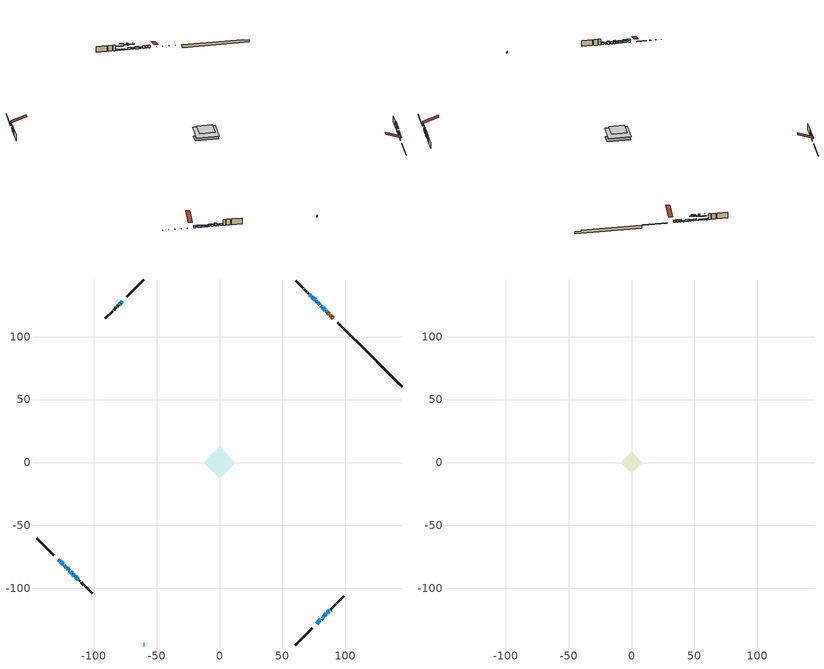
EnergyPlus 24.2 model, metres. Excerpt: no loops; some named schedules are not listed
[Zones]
conditioned space
 floor outside (Floor1 construction): -4.72,0 0,4.72 4.72,0 0,-4.72 z1.22
 floor adiabatic (AdiabaticFloorConstruction): -12.51,0 0,12.51 12.51,0 0,-12.51 z3.66
 floor foundation (Slab1 construction): -9.23,3.58 -3.58,9.23 9.23,-3.58 3.58,-9.23 z-1.22
 wall outside (RimJoist1 construction): 60.06,-144.99 73.55,-131.49 / -144.99,-60.06 -131.49,-73.55 / -60.06,144.99 -73.55,131.49 / 107.4,97.64 93.9,111.14 z1.22:1.52
 wall outside (AdiabaticWallConstruction 1): 90.36,114.69 89.32,115.73 / 88.66,116.38 88.05,117 / 87.39,117.65 86.16,118.88 z1.22:3.25
 wall outside (AdiabaticWallConstruction): -60.06,-144.99 -59.64,-144.99 z1.22:2.44; -77.1,127.94 -78.36,126.68 / 77.1,-127.94 79.62,-125.42 / -127.94,-77.1 -126.68,-78.36 / -126.03,-79.02 -124.14,-80.9 / 83.99,121.06 82.1,122.95 / 79.76,125.28 77.87,127.17 / -79.02,126.03 -79.65,125.39 / -119.62,-85.43 -118.99,-86.06 / -118.33,-86.71 -117.07,-87.97 z1.22:2.72; 80.28,-124.77 80.83,-124.21 z1.22:3.07; -123.48,-81.56 -121.59,-83.45 z1.22:2.46; -120.94,-84.1 -120.27,-84.77 / 81.44,123.6 80.42,124.63 / 76.32,128.72 74.28,130.77 / 72.53,132.51 71.69,133.36 z1.22:2.16; 85.51,119.54 84.64,120.4 / 73.62,131.42 73.19,131.86 z1.22:1.91; 81.49,-123.55 83.16,-121.89 / 85.62,-119.42 86.77,-118.27 z1.22:1.81; 83.81,-121.23 84.96,-120.08 / -116.42,-88.63 -115.27,-89.78 z1.22:3.23; -114.61,-90.43 -113.98,-91.06 z1.22:2.42; -113.32,-91.72 -112.17,-92.87 z1.22:2.74; 77.22,127.83 76.98,128.07 z1.22:1.53; 87.42,-117.62 87.9,-117.15 z1.22:1.52
 wall outside (Wall1 construction): 88.55,-116.49 89.46,-115.59 / -111.52,-93.53 -110.61,-94.43 / -80.3,124.74 -81.21,123.83 / 71.03,134.01 70.12,134.92 z1.22:6.1
 wall outside (Wall2 construction): 90.12,-114.93 92.37,-112.67 / -109.95,-95.09 -107.7,-97.34 / -81.87,123.18 -84.12,120.92 / 69.47,135.58 67.21,137.83 z1.22:6.1
 wall outside (Wall3 construction): 93.03,-112.02 98.87,-106.17 / -107.04,-98 -101.2,-103.84 / -84.78,120.26 -90.62,114.42 / 66.55,138.49 60.71,144.33 z1.22:6.1
 wall foundation (FoundationWall1 construction): 108.06,96.98,-1.22 108.06,96.98,1.22 141.29,63.75,1.22 141.29,63.75,0.49 144.99,60.06,0.49 144.99,60.06,-1.22
 window (WindowConstruction 23): -60.06,-144.99 -59.65,-144.99 z1.22:2.44
 window (WindowConstruction 4): -77.1,127.94 -78.36,126.68 z1.22:2.72
 window (WindowConstruction 5): 77.1,-127.94 79.62,-125.42 z1.22:2.72
 window (WindowConstruction 6): 80.28,-124.77 80.83,-124.21 z1.22:3.07
 window (WindowConstruction 7): -127.94,-77.1 -126.68,-78.36 z1.22:2.72
 window (WindowConstruction 8): -126.03,-79.02 -124.14,-80.9 z1.22:2.72
 window (WindowConstruction 9): -123.48,-81.56 -121.59,-83.45 z1.22:2.46
 window (WindowConstruction 10): -120.94,-84.11 -120.27,-84.77 z1.22:2.16
 window (WindowConstruction 11): 85.51,119.54 84.64,120.4 z1.22:1.91
 window (WindowConstruction 12): 83.99,121.06 82.1,122.95 z1.22:2.72
 window (WindowConstruction 13): 81.44,123.6 80.42,124.63 z1.22:2.16
 window (WindowConstruction): 79.76,125.28 77.87,127.17 z1.22:2.72
 window (WindowConstruction 14): -79.02,126.03 -79.65,125.4 z1.22:2.72
 window (WindowConstruction 15): 81.49,-123.55 83.16,-121.89 z1.22:1.81
 window (WindowConstruction 16): 83.81,-121.23 84.96,-120.08 z1.22:3.23
 window (WindowConstruction 17): 85.62,-119.42 86.77,-118.28 z1.22:1.81
 window (WindowConstruction 18): -119.62,-85.43 -118.99,-86.06 z1.22:2.72
 window (WindowConstruction 19): -118.33,-86.71 -117.07,-87.97 z1.22:2.72
 window (WindowConstruction 20): -116.41,-88.63 -115.27,-89.78 z1.22:3.23
 window (WindowConstruction 21): -114.61,-90.43 -113.98,-91.06 z1.22:2.41
 window (WindowConstruction 22): -113.32,-91.72 -112.17,-92.87 z1.22:2.74
 window (WindowConstruction 24): 77.22,127.83 76.98,128.06 z1.22:1.52
 window (WindowConstruction 25): 87.43,-117.62 87.9,-117.15 z1.22:1.52
 window (WindowConstruction 1): 76.32,128.72 74.28,130.77 z1.22:2.16
 window (WindowConstruction 2): 73.62,131.42 73.19,131.86 z1.22:1.91
 window (WindowConstruction 3): 72.53,132.51 71.69,133.36 z1.22:2.16
 door (Door): 90.36,114.69 89.32,115.73 z1.22:3.25
 door (Door 1): 88.66,116.38 88.05,117 z1.22:3.25
 door (Door 2): 87.39,117.65 86.16,118.88 z1.22:3.25
 ceiling adiabatic (AdiabaticFloorConstruction): 0,-12.51 12.51,0 0,12.51 -12.51,0 z3.66
attic - vented
 floor to conditioned space (Floor2 construction Reversed): -8.7,0 0,8.7 8.7,0 0,-8.7 z6.1
 roof outside (Roof1 construction): 76.45,-128.6,6.1 67.97,-120.12,10.09 65.73,-122.35,10.09 74.21,-130.83,6.1; -128.6,-76.45,6.1 -120.12,-67.97,10.09 -122.35,-65.73,10.09 -130.83,-74.21,6.1; -76.45,128.6,6.1 -67.97,120.12,10.09 -65.73,122.35,10.09 -74.21,130.83,6.1; 91.01,114.03,6.1 82.53,105.55,10.09 84.77,103.32,10.09 93.25,111.8,6.1
shading: -80.23,124.82 -75.24,129.81 -75.53,130.1 -80.52,125.11 z5.36; 81.49,-123.56 75.24,-129.81 75.53,-130.1 81.78,-123.85 z5.36; 82.7,-122.34 78.41,-126.63 78.7,-126.92 82.99,-122.63 z5.71; -126.47,-78.57 -128.15,-76.89 -129.23,-77.97 -127.55,-79.65 z3.02; -123.93,-81.12 -126.24,-78.81 -127.31,-79.88 -125,-82.19 z3.02; -121.38,-83.66 -123.69,-81.35 -124.77,-82.43 -122.46,-84.74 z2.76; -120.06,-84.98 -121.15,-83.89 -122.22,-84.97 -121.14,-86.06 z2.46; 84.5,120.54 85.65,119.4 85.94,119.69 84.79,120.83 z2.11; 81.96,123.09 84.13,120.91 84.42,121.21 82.25,123.38 z2.92; 80.28,124.77 81.58,123.46 81.87,123.75 80.57,125.06 z2.36; 76.01,129.04 81.63,123.42 81.92,123.71 76.3,129.33 z5.36; -79.79,125.25 -78.88,126.17 -79.17,126.46 -80.08,125.54 z2.92; 83.3,-121.74 81.35,-123.7 81.64,-123.99 83.59,-122.03 z2.01; 85.11,-119.94 83.67,-121.37 83.96,-121.66 85.4,-120.23 z3.43; 86.91,-118.13 85.48,-119.57 85.77,-119.86 87.2,-118.42 z2.01; -118.78,-86.27 -119.83,-85.22 -120.9,-86.29 -119.85,-87.34 z3.02; -116.93,-88.11 -118.47,-86.57 -118.76,-86.86 -117.22,-88.4 z2.92; -115.12,-89.92 -116.56,-88.49 -116.85,-88.78 -115.41,-90.21 z3.43; -113.84,-91.21 -114.75,-90.29 -115.04,-90.58 -114.13,-91.5 z2.62; -112.03,-93.01 -113.46,-91.58 -113.76,-91.87 -112.32,-93.3 z2.95; 73.39,131.66 80.81,124.24 81.1,124.53 73.68,131.95 z6.6; 91.49,-113.56 83.83,-121.21 84.12,-121.5 91.78,-113.85 z6.6; 72.41,132.63 78.19,126.85 78.48,127.14 72.7,132.93 z4.8; 71.32,133.72 75.49,129.56 75.78,129.85 71.61,134.01 z4.55; 69.82,135.22 74.4,130.65 74.69,130.94 70.11,135.51 z4.8
[Building]
Building 1: Terrain=Suburbs
[Site:Location]
Toronto City Centre_ON: Latitude {deg}=43.63; Longitude {deg}=-79.39; Time Zone {hr}=-5; Elevation {m}=77; Keep Site Location Information=Yes
[Site:GroundTemperature:Shallow]
5.01852, 3.26908, 3.12898, 3.95918, 7.29196, 10.6092, 13.4851, 15.3069, 15.4617, 13.9799, 11.1774, 7.9619
[Site:WaterMainsTemperature]
Calculation Method=Schedule; Temperature Schedule=mains temperature schedule
[Material] Roughness=Rough; Thermal Absorptance=0.9
Name | Thickness {m} | Conductivity {W/m-K} | Density {kg/m3} | Specific Heat {J/kg-K} | Solar Absorptance | Visible Absorptance
asphalt or fiberglass shingles | 0.00635 | 0.162714 | 1121.4 | 1465.45 | 0.95 | 0.95
ceiling loosefill ins | 0.254 | 0.0480833 | 16.02 | 1046.75 | 0.7 | 0.7
ceiling stud and cavity | 0.1397 | 0.0857699 | 65.682 | 1177.47 | 0.7 | 0.7
concrete 4.0 in. | 0.1016 | 1.803125 | 2242.8 | 837.4 | 0.7 | 0.7
concrete 8.0 in. | 0.2032 | 1.803125 | 2242.8 | 837.4 | 0.7 | 0.7
door material | 0.04445 | 0.053851 | 512.64 | 1214.23 | 0.7 | 0.7
exterior vertical ins | 0.0355244 | 0.029427 | 32.04 | 1214.23 | 0.7 | 0.7
floor covering | 0.0127 | 0.0433444 | 54.468 | 1339.84 | 0.6 | 0.6
floor rigid ins; wall rigid ins | 0.512978 | 0.029427 | 32.04 | 1214.23 | 0.7 | 0.7
floor stud and cavity | 0.1397 | 0.0790059 | 92.3553 | 1139.71 | 0.7 | 0.7
floor stud and cavity 1 | 0.1397 | 1.75129 | 37.0049 | 1207.88 | 0.7 | 0.7
furniture material conditioned space 1 | 0.1524 | 0.115458 | 640.8 | 1214.23 | 0.6 | 0.6
gypsum board | 0.0127 | 0.160291 | 801 | 837.4 | 0.6 | 0.6
gypsum board 1 | 0.0127 | 0.160291 | 801 | 837.4 | 0.7 | 0.7
osb sheathing 0.5 in. | 0.0127 | 0.115458 | 512.64 | 1214.23 | 0.7 | 0.7
osb sheathing 0.75 in. | 0.01905 | 0.115458 | 512.64 | 1214.23 | 0.7 | 0.7
osb sheathing 2.0 in. | 0.0508 | 0.115458 | 512.64 | 1214.23 | 0.7 | 0.7
rim joist rigid ins | 0.051816 | 0.029427 | 32.04 | 1214.23 | 0.7 | 0.7
rim joist stud and cavity | 0.0508 | 0.0486034 | 125.044 | 1163.47 | 0.6 | 0.6
slab rigid ins | 0.00808226 | 0.029427 | 32.04 | 1214.23 | 0.7 | 0.7
wall stud and cavity | 0.1397 | 0.090569 | 139.0536 | 1170.24 | 0.7 | 0.7
wall stud and cavity 1 | 0.1397 | 0.10224 | 139.0536 | 1170.24 | 0.7 | 0.7
wall stud and cavity 2 | 0.1397 | 0.0887454 | 139.0536 | 1170.24 | 0.7 | 0.7
wall stud and cavity 3 | 0.0889 | 0.380278 | 52.3479 | 1209.89 | 0.7 | 0.7
wall stud and cavity 4 | 0.0889 | 0.391764 | 83.0341 | 1211.67 | 0.7 | 0.7
wood siding | 0.0254 | 0.102417 | 544.68 | 1172.36 | 0.91 | 0.91
wood siding 1; wood siding 2; wood siding 3 | 0.0254 | 0.102417 | 544.68 | 1172.36 | 0.7 | 0.7
[WindowMaterial:SimpleGlazingSystem]
Name | U-Factor {W/m2-K} | Solar Heat Gain Coefficient
WindowMaterial | 2.17695 | 0.61
WindowMaterial 1 | 2.1707 | 0.62
WindowMaterial 10 | 2.265522 | 0.59
WindowMaterial 11 | 2.98322 | 0.58
WindowMaterial 12 | 2.20136 | 0.61
WindowMaterial 13 | 2.09291 | 0.64
WindowMaterial 14 | 4.786554 | 0.61
WindowMaterial 15 | 2.67093 | 0.41
WindowMaterial 2 | 2.35864 | 0.55
WindowMaterial 3 | 2.191708 | 0.61
WindowMaterial 4 | 2.18262 | 0.61
WindowMaterial 5 | 2.96619 | 0.6
WindowMaterial 6 | 2.19682 | 0.61
WindowMaterial 7 | 2.22521 | 0.6
WindowMaterial 8 | 2.345014 | 0.56
WindowMaterial 9 | 2.066792 | 0.65
[Construction]
AdiabaticFloorConstruction: floor stud and cavity 1, floor rigid ins, osb sheathing 0.75 in., floor covering
AdiabaticWallConstruction: wood siding 2, wall rigid ins, wall stud and cavity 3, gypsum board
AdiabaticWallConstruction 1: wood siding 3, wall rigid ins, wall stud and cavity 3, gypsum board
Door; Door 1; Door 2: door material
Floor1 construction: floor stud and cavity, osb sheathing 0.75 in., floor covering
Floor2 construction Reversed: gypsum board, ceiling stud and cavity, ceiling loosefill ins
FoundationWall1 construction: concrete 8.0 in., gypsum board 1
furniture construction conditioned space 1: furniture material conditioned space 1
PartitionWallConstruction: gypsum board, wall stud and cavity 4, gypsum board
RimJoist1 construction: wood siding 1, rim joist rigid ins, osb sheathing 2.0 in., rim joist stud and cavity
Roof1 construction: asphalt or fiberglass shingles
Slab1 construction: slab rigid ins, concrete 4.0 in.
Wall1 construction: wood siding, osb sheathing 0.5 in., wall stud and cavity, gypsum board
Wall2 construction: wood siding, osb sheathing 0.5 in., wall stud and cavity 1, gypsum board
Wall3 construction: wood siding, osb sheathing 0.5 in., wall stud and cavity 2, gypsum board
WindowConstruction; WindowConstruction 12; WindowConstruction 14; WindowConstruction 18; WindowConstruction 19; WindowConstruction 4; WindowConstruction 5; WindowConstruction 7: WindowMaterial
WindowConstruction 1; WindowConstruction 13: WindowMaterial 1
WindowConstruction 10: WindowMaterial 7
WindowConstruction 11; WindowConstruction 2: WindowMaterial 2
WindowConstruction 15: WindowMaterial 8
WindowConstruction 16: WindowMaterial 9
WindowConstruction 17: WindowMaterial 10
WindowConstruction 20: WindowMaterial 11
WindowConstruction 21: WindowMaterial 12
WindowConstruction 22: WindowMaterial 13
WindowConstruction 23: WindowMaterial 14
WindowConstruction 24; WindowConstruction 25: WindowMaterial 15
WindowConstruction 3: WindowMaterial 3
WindowConstruction 6: WindowMaterial 4
WindowConstruction 8: WindowMaterial 5
WindowConstruction 9: WindowMaterial 6
[Zone] Multiplier=1; Part of Total Floor Area=Yes
Name | Volume {m3}
attic - vented | 98.3195
conditioned space | 1176.7
[Space]
Name | Zone | Volume {m3}
attic - vented 1 | attic - vented | 98.3195
conditioned space 1 | conditioned space | 1176.7
[ZoneInfiltration:EffectiveLeakageArea]
infil attic - vented 1: Zone or Space=attic - vented 1; Schedule=Always On Discrete; Effective Air Leakage Area {cm2}=6380.63; Stack Coefficient=0.000277924; Wind Coefficient=1.12638e-05
[ZoneMixing]
whole house fan mix: Zone or Space=attic - vented; Schedule=Always On Continuous; Design Flow Rate Calculation Method=Flow/Zone; Design Flow Rate {m3/s}=0; Source Zone or Space=conditioned space
[SurfaceProperty:ExposedFoundationPerimeter]
Slab1: Exposed Perimeter Calculation Method=TotalExposedPerimeter; Total Exposed Perimeter {m}=52.224
[InternalMass] Zone or ZoneList=conditioned space; Space or SpaceList=conditioned space 1
Name | Construction | Surface Area {m2}
furniture mass conditioned space 1 | furniture construction conditioned space 1 | 200.976
partition wall mass | PartitionWallConstruction | 502.439
[Lights]
interior lighting: Zone or ZoneList or Space or SpaceList=conditioned space 1; Schedule=interior lighting schedule; Design Level Calculation Method=LightingLevel; Lighting Level {W}=343.2; Return Air Fraction=0; Fraction Radiant=0.6; Fraction Visible=0.2; Fraction Replaceable=1
[People]
occupants: Zone or ZoneList or Space or SpaceList=conditioned space 1; Number of People Schedule=occupants schedule; Number of People Calculation Method=People; Number of People=3; Fraction Radiant=0.314171; Sensible Heat Fraction=0.56303; Activity Level Schedule=occupants activity schedule; Carbon Dioxide Generation Rate {m3/s-W}=0; Enable ASHRAE 55 Comfort Warnings=No; Mean Radiant Temperature Calculation Type=EnclosureAveraged
[ElectricEquipment] Zone or ZoneList or Space or SpaceList=conditioned space 1; Design Level Calculation Method=EquipmentLevel
Name | Schedule | Design Level {W} | Fraction Latent | Fraction Radiant | Fraction Lost
clothes dryer | clothes dryer schedule | 140.772 | 0.015 | 0.081 | 0.85
clothes washer | clothes washer schedule | 32.1985 | 0.03 | 0.162 | 0.7
cooking range | cooking range schedule | 215.147 | 0.08 | 0.432 | 0.2
dishwasher | dishwasher schedule | 66.8632 | 0.3 | 0.18 | 0.4
fridge | fridge schedule | 72.9452 | 0 | 0.6 | 0
mech vent bath fan 0 | mech vent bath fan 0 schedule | 86 | 0 | 0 | 1
mech vent house fan | mech vent house fan schedule | 0 | 0 | 0 | 1
mech vent house fan cfis | mech vent house fan cfis schedule | 0 | 0 | 0 | 0
mech vent range fan 0 | mech vent range fan 0 schedule | 43 | 0 | 0 | 1
misc plug loads | misc plug loads schedule | 494.7 | 0.045 | 0.513 | 0.1
whole house fan | Always On Discrete | 0 | 0 | 0 | 1
[OtherEquipment] Zone or ZoneList or Space or SpaceList=conditioned space 1; Design Level Calculation Method=EquipmentLevel
Name | Fuel Type | Schedule | Design Level {W} | Fraction Latent | Fraction Radiant | Fraction Lost
clothes dryer 1 | Electricity | clothes dryer schedule | 0 | 0.015 | 0.081 | 0.85
cooking range 1 | Electricity | cooking range schedule | 0 | 0.08 | 0.432 | 0.2
general water use latent | None | general water use schedule | 62.594 | 1 | 0 | 0
general water use sensible | None | general water use schedule | -61.6891 | 0 | 0.6 | 0
mech vent house fan latent load | None | Always On Discrete | 0 | 1 | 0 | 0
mech vent house fan sensible load | None | Always On Discrete | 0 | 0 | 0 | 0
water heater energy adjustment1; water heater energy adjustment2 | NaturalGas | Always On Discrete | 0.01 | 0 | 0 | 1
[ZoneInfiltration:DesignFlowRate] Zone or ZoneList or Space or SpaceList=conditioned space 1; Schedule=Always On Discrete; Design Flow Rate Calculation Method=Flow/Zone; Design Flow Rate {m3/s}=0
infil flow; natural vent flow; whole house fan flow
[Foundation:Kiva]
Foundation Kiva 1: Initial Indoor Air Temperature {C}=18; Wall Height Above Grade {m}=1.21999; Wall Depth Below Slab {m}=0.2032; Custom Block Material Name 1=exterior vertical ins; Custom Block Depth 1 {m}=2.43998; Custom Block X Position 1 {m}=0.2159; Custom Block Z Position 1 {m}=0
[Foundation:Kiva:Settings]
Soil Conductivity {W/m-K}=0.849921; Soil Density {kg/m3}=1842.3; Soil Specific Heat {J/kg-K}=418.7; Ground Solar Absorptivity=0.9; Ground Thermal Absorptivity=0.9; Ground Surface Roughness {m}=0.03; Far-Field Width {m}=40; Deep-Ground Boundary Condition=ZeroFlux; Deep-Ground Depth {m}=40; Minimum Cell Dimension {m}=0.2; Maximum Cell Growth Coefficient=3; Simulation Timestep=Timestep
[Exterior:Lights]
exterior lighting: Schedule=exterior lighting schedule; Design Level {W}=75.6
[Schedule:Constant]
Name | Hourly Value
Always On Continuous; mech vent house fan schedule; mech vent house fan cfis schedule; Always On Discrete | 1
occupants activity schedule | 117.228
fridge schedule | 0
[Schedule:Week:Daily]
interior lighting schedule Week Rule - Jan1-Jan27: interior lighting schedule day, interior lighting schedule day, interior lighting schedule day, interior lighting schedule day, interior lighting schedule day, interior lighting schedule day, interior lighting schedule day, interior lighting schedule default day, interior lighting schedule default day, interior lighting schedule default day, interior lighting schedule default day, interior lighting schedule default day
interior lighting schedule Week Rule - Jan28-Feb3: interior lighting schedule day, interior lighting schedule day, interior lighting schedule day, interior lighting schedule day, interior lighting schedule day 1, interior lighting schedule day 1, interior lighting schedule day 1, interior lighting schedule default day, interior lighting schedule default day, interior lighting schedule default day, interior lighting schedule default day, interior lighting schedule default day
interior lighting schedule Week Rule - Feb4-Feb24: interior lighting schedule day 1, interior lighting schedule day 1, interior lighting schedule day 1, interior lighting schedule day 1, interior lighting schedule day 1, interior lighting schedule day 1, interior lighting schedule day 1, interior lighting schedule default day, interior lighting schedule default day, interior lighting schedule default day, interior lighting schedule default day, interior lighting schedule default day
interior lighting schedule Week Rule - Feb25-Mar3: interior lighting schedule day 1, interior lighting schedule day 1, interior lighting schedule day 1, interior lighting schedule day 1, interior lighting schedule day 2, interior lighting schedule day 2, interior lighting schedule day 2, interior lighting schedule default day, interior lighting schedule default day, interior lighting schedule default day, interior lighting schedule default day, interior lighting schedule default day
interior lighting schedule Week Rule - Mar4-Mar31: interior lighting schedule day 2, interior lighting schedule day 2, interior lighting schedule day 2, interior lighting schedule day 2, interior lighting schedule day 2, interior lighting schedule day 2, interior lighting schedule day 2, interior lighting schedule default day, interior lighting schedule default day, interior lighting schedule default day, interior lighting schedule default day, interior lighting schedule default day
interior lighting schedule Week Rule - Apr1-Apr28: interior lighting schedule day 3, interior lighting schedule day 3, interior lighting schedule day 3, interior lighting schedule day 3, interior lighting schedule day 3, interior lighting schedule day 3, interior lighting schedule day 3, interior lighting schedule default day, interior lighting schedule default day, interior lighting schedule default day, interior lighting schedule default day, interior lighting schedule default day
interior lighting schedule Week Rule - Apr29-May5: interior lighting schedule day 3, interior lighting schedule day 3, interior lighting schedule day 4, interior lighting schedule day 4, interior lighting schedule day 4, interior lighting schedule day 4, interior lighting schedule day 4, interior lighting schedule default day, interior lighting schedule default day, interior lighting schedule default day, interior lighting schedule default day, interior lighting schedule default day
interior lighting schedule Week Rule - May6-May26: interior lighting schedule day 4, interior lighting schedule day 4, interior lighting schedule day 4, interior lighting schedule day 4, interior lighting schedule day 4, interior lighting schedule day 4, interior lighting schedule day 4, interior lighting schedule default day, interior lighting schedule default day, interior lighting schedule default day, interior lighting schedule default day, interior lighting schedule default day
interior lighting schedule Week Rule - May27-Jun2: interior lighting schedule day 4, interior lighting schedule day 4, interior lighting schedule day 4, interior lighting schedule day 4, interior lighting schedule day 4, interior lighting schedule day 5, interior lighting schedule day 5, interior lighting schedule default day, interior lighting schedule default day, interior lighting schedule default day, interior lighting schedule default day, interior lighting schedule default day
interior lighting schedule Week Rule - Jun3-Jun30: interior lighting schedule day 5, interior lighting schedule day 5, interior lighting schedule day 5, interior lighting schedule day 5, interior lighting schedule day 5, interior lighting schedule day 5, interior lighting schedule day 5, interior lighting schedule default day, interior lighting schedule default day, interior lighting schedule default day, interior lighting schedule default day, interior lighting schedule default day
interior lighting schedule Week Rule - Jul1-Jul28: interior lighting schedule day 6, interior lighting schedule day 6, interior lighting schedule day 6, interior lighting schedule day 6, interior lighting schedule day 6, interior lighting schedule day 6, interior lighting schedule day 6, interior lighting schedule default day, interior lighting schedule default day, interior lighting schedule default day, interior lighting schedule default day, interior lighting schedule default day
interior lighting schedule Week Rule - Jul29-Aug4: interior lighting schedule day 6, interior lighting schedule day 6, interior lighting schedule day 6, interior lighting schedule day 7, interior lighting schedule day 7, interior lighting schedule day 7, interior lighting schedule day 7, interior lighting schedule default day, interior lighting schedule default day, interior lighting schedule default day, interior lighting schedule default day, interior lighting schedule default day
interior lighting schedule Week Rule - Aug5-Aug25: interior lighting schedule day 7, interior lighting schedule day 7, interior lighting schedule day 7, interior lighting schedule day 7, interior lighting schedule day 7, interior lighting schedule day 7, interior lighting schedule day 7, interior lighting schedule default day, interior lighting schedule default day, interior lighting schedule default day, interior lighting schedule default day, interior lighting schedule default day
interior lighting schedule Week Rule - Aug26-Sep1: interior lighting schedule day 7, interior lighting schedule day 7, interior lighting schedule day 7, interior lighting schedule day 7, interior lighting schedule day 7, interior lighting schedule day 7, interior lighting schedule day 8, interior lighting schedule default day, interior lighting schedule default day, interior lighting schedule default day, interior lighting schedule default day, interior lighting schedule default day
interior lighting schedule Week Rule - Sep2-Sep29: interior lighting schedule day 8, interior lighting schedule day 8, interior lighting schedule day 8, interior lighting schedule day 8, interior lighting schedule day 8, interior lighting schedule day 8, interior lighting schedule day 8, interior lighting schedule default day, interior lighting schedule default day, interior lighting schedule default day, interior lighting schedule default day, interior lighting schedule default day
interior lighting schedule Week Rule - Sep30-Oct6: interior lighting schedule day 8, interior lighting schedule day 9, interior lighting schedule day 9, interior lighting schedule day 9, interior lighting schedule day 9, interior lighting schedule day 9, interior lighting schedule day 9, interior lighting schedule default day, interior lighting schedule default day, interior lighting schedule default day, interior lighting schedule default day, interior lighting schedule default day
interior lighting schedule Week Rule - Oct7-Oct27: interior lighting schedule day 9, interior lighting schedule day 9, interior lighting schedule day 9, interior lighting schedule day 9, interior lighting schedule day 9, interior lighting schedule day 9, interior lighting schedule day 9, interior lighting schedule default day, interior lighting schedule default day, interior lighting schedule default day, interior lighting schedule default day, interior lighting schedule default day
interior lighting schedule Week Rule - Oct28-Nov3: interior lighting schedule day 9, interior lighting schedule day 9, interior lighting schedule day 9, interior lighting schedule day 9, interior lighting schedule day 10, interior lighting schedule day 10, interior lighting schedule day 10, interior lighting schedule default day, interior lighting schedule default day, interior lighting schedule default day, interior lighting schedule default day, interior lighting schedule default day
interior lighting schedule Week Rule - Nov4-Nov24: interior lighting schedule day 10, interior lighting schedule day 10, interior lighting schedule day 10, interior lighting schedule day 10, interior lighting schedule day 10, interior lighting schedule day 10, interior lighting schedule day 10, interior lighting schedule default day, interior lighting schedule default day, interior lighting schedule default day, interior lighting schedule default day, interior lighting schedule default day
interior lighting schedule Week Rule - Nov25-Dec1: interior lighting schedule day 10, interior lighting schedule day 10, interior lighting schedule day 10, interior lighting schedule day 10, interior lighting schedule day 10, interior lighting schedule day 10, interior lighting schedule day 11, interior lighting schedule default day, interior lighting schedule default day, interior lighting schedule default day, interior lighting schedule default day, interior lighting schedule default day
interior lighting schedule Week Rule - Dec2-Dec31: interior lighting schedule day 11, interior lighting schedule day 11, interior lighting schedule day 11, interior lighting schedule day 11, interior lighting schedule day 11, interior lighting schedule day 11, interior lighting schedule day 11, interior lighting schedule default day, interior lighting schedule default day, interior lighting schedule default day, interior lighting schedule default day, interior lighting schedule default day
occupants schedule Week Rule - Jan1-Dec31: occupants schedule day, occupants schedule day, occupants schedule day, occupants schedule day, occupants schedule day, occupants schedule day, occupants schedule day, occupants schedule default day, occupants schedule default day, occupants schedule default day, occupants schedule default day, occupants schedule default day
clothes dryer schedule Week Rule - Jan1-Dec31: clothes dryer schedule day, clothes dryer schedule day, clothes dryer schedule day, clothes dryer schedule day, clothes dryer schedule day, clothes dryer schedule day, clothes dryer schedule day, clothes dryer schedule default day, clothes dryer schedule default day, clothes dryer schedule default day, clothes dryer schedule default day, clothes dryer schedule default day
clothes washer schedule Week Rule - Jan1-Dec31: clothes washer schedule day, clothes washer schedule day, clothes washer schedule day, clothes washer schedule day, clothes washer schedule day, clothes washer schedule day, clothes washer schedule day, clothes washer schedule default day, clothes washer schedule default day, clothes washer schedule default day, clothes washer schedule default day, clothes washer schedule default day
cooking range schedule Week Rule - Jan1-Dec31: cooking range schedule day, cooking range schedule day, cooking range schedule day, cooking range schedule day, cooking range schedule day, cooking range schedule day, cooking range schedule day, cooking range schedule default day, cooking range schedule default day, cooking range schedule default day, cooking range schedule default day, cooking range schedule default day
dishwasher schedule Week Rule - Jan1-Dec31: dishwasher schedule day, dishwasher schedule day, dishwasher schedule day, dishwasher schedule day, dishwasher schedule day, dishwasher schedule day, dishwasher schedule day, dishwasher schedule default day, dishwasher schedule default day, dishwasher schedule default day, dishwasher schedule default day, dishwasher schedule default day
mech vent bath fan 0 schedule Week Rule - Jan1-Dec31: mech vent bath fan 0 schedule day, mech vent bath fan 0 schedule day, mech vent bath fan 0 schedule day, mech vent bath fan 0 schedule day, mech vent bath fan 0 schedule day, mech vent bath fan 0 schedule day, mech vent bath fan 0 schedule day, mech vent bath fan 0 schedule default day, mech vent bath fan 0 schedule default day, mech vent bath fan 0 schedule default day, mech vent bath fan 0 schedule default day, mech vent bath fan 0 schedule default day
mech vent range fan 0 schedule Week Rule - Jan1-Dec31: mech vent range fan 0 schedule day, mech vent range fan 0 schedule day, mech vent range fan 0 schedule day, mech vent range fan 0 schedule day, mech vent range fan 0 schedule day, mech vent range fan 0 schedule day, mech vent range fan 0 schedule day, mech vent range fan 0 schedule default day, mech vent range fan 0 schedule default day, mech vent range fan 0 schedule default day, mech vent range fan 0 schedule default day, mech vent range fan 0 schedule default day
misc plug loads schedule Week Rule - Jan1-Dec31: misc plug loads schedule day, misc plug loads schedule day, misc plug loads schedule day, misc plug loads schedule day, misc plug loads schedule day, misc plug loads schedule day, misc plug loads schedule day, misc plug loads schedule default day, misc plug loads schedule default day, misc plug loads schedule default day, misc plug loads schedule default day, misc plug loads schedule default day
general water use schedule Week Rule - Jan1-Dec31: general water use schedule day, general water use schedule day, general water use schedule day, general water use schedule day, general water use schedule day, general water use schedule day, general water use schedule day, general water use schedule default day, general water use schedule default day, general water use schedule default day, general water use schedule default day, general water use schedule default day
exterior lighting schedule Week Rule - Jan1-Jan27: exterior lighting schedule day, exterior lighting schedule day, exterior lighting schedule day, exterior lighting schedule day, exterior lighting schedule day, exterior lighting schedule day, exterior lighting schedule day, exterior lighting schedule default day, exterior lighting schedule default day, exterior lighting schedule default day, exterior lighting schedule default day, exterior lighting schedule default day
exterior lighting schedule Week Rule - Jan28-Feb3: exterior lighting schedule day, exterior lighting schedule day, exterior lighting schedule day, exterior lighting schedule day, exterior lighting schedule day 1, exterior lighting schedule day 1, exterior lighting schedule day 1, exterior lighting schedule default day, exterior lighting schedule default day, exterior lighting schedule default day, exterior lighting schedule default day, exterior lighting schedule default day
exterior lighting schedule Week Rule - Feb4-Feb24: exterior lighting schedule day 1, exterior lighting schedule day 1, exterior lighting schedule day 1, exterior lighting schedule day 1, exterior lighting schedule day 1, exterior lighting schedule day 1, exterior lighting schedule day 1, exterior lighting schedule default day, exterior lighting schedule default day, exterior lighting schedule default day, exterior lighting schedule default day, exterior lighting schedule default day
exterior lighting schedule Week Rule - Feb25-Mar3: exterior lighting schedule day 1, exterior lighting schedule day 1, exterior lighting schedule day 1, exterior lighting schedule day 1, exterior lighting schedule day 2, exterior lighting schedule day 2, exterior lighting schedule day 2, exterior lighting schedule default day, exterior lighting schedule default day, exterior lighting schedule default day, exterior lighting schedule default day, exterior lighting schedule default day
exterior lighting schedule Week Rule - Mar4-Mar31: exterior lighting schedule day 2, exterior lighting schedule day 2, exterior lighting schedule day 2, exterior lighting schedule day 2, exterior lighting schedule day 2, exterior lighting schedule day 2, exterior lighting schedule day 2, exterior lighting schedule default day, exterior lighting schedule default day, exterior lighting schedule default day, exterior lighting schedule default day, exterior lighting schedule default day
exterior lighting schedule Week Rule - Apr1-Apr28: exterior lighting schedule day 3, exterior lighting schedule day 3, exterior lighting schedule day 3, exterior lighting schedule day 3, exterior lighting schedule day 3, exterior lighting schedule day 3, exterior lighting schedule day 3, exterior lighting schedule default day, exterior lighting schedule default day, exterior lighting schedule default day, exterior lighting schedule default day, exterior lighting schedule default day
[Schedule:Year]
interior lighting schedule: interior lighting schedule Week Rule - Jan1-Jan27, 1, 1, 1, 27, interior lighting schedule Week Rule - Jan28-Feb3, 1, 28, 2, 3, interior lighting schedule Week Rule - Feb4-Feb24, 2, 4, 2, 24, interior lighting schedule Week Rule - Feb25-Mar3, 2, 25, 3, 3, interior lighting schedule Week Rule - Mar4-Mar31, 3, 4, 3, 31, interior lighting schedule Week Rule - Apr1-Apr28, 4, 1, 4, 28, interior lighting schedule Week Rule - Apr29-May5, 4, 29, 5, 5, interior lighting schedule Week Rule - May6-May26, 5, 6, 5, 26, interior lighting schedule Week Rule - May27-Jun2, 5, 27, 6, 2, interior lighting schedule Week Rule - Jun3-Jun30, 6, 3, 6, 30, interior lighting schedule Week Rule - Jul1-Jul28, 7, 1, 7, 28, interior lighting schedule Week Rule - Jul29-Aug4, 7, 29, 8, 4, interior lighting schedule Week Rule - Aug5-Aug25, 8, 5, 8, 25, interior lighting schedule Week Rule - Aug26-Sep1, 8, 26, 9, 1, interior lighting schedule Week Rule - Sep2-Sep29, 9, 2, 9, 29, interior lighting schedule Week Rule - Sep30-Oct6, 9, 30, 10, 6, interior lighting schedule Week Rule - Oct7-Oct27, 10, 7, 10, 27, interior lighting schedule Week Rule - Oct28-Nov3, 10, 28, 11, 3, interior lighting schedule Week Rule - Nov4-Nov24, 11, 4, 11, 24, interior lighting schedule Week Rule - Nov25-Dec1, 11, 25, 12, 1, interior lighting schedule Week Rule - Dec2-Dec31, 12, 2, 12, 31
occupants schedule: occupants schedule Week Rule - Jan1-Dec31, 1, 1, 12, 31
clothes dryer schedule: clothes dryer schedule Week Rule - Jan1-Dec31, 1, 1, 12, 31
clothes washer schedule: clothes washer schedule Week Rule - Jan1-Dec31, 1, 1, 12, 31
cooking range schedule: cooking range schedule Week Rule - Jan1-Dec31, 1, 1, 12, 31
dishwasher schedule: dishwasher schedule Week Rule - Jan1-Dec31, 1, 1, 12, 31
mech vent bath fan 0 schedule: mech vent bath fan 0 schedule Week Rule - Jan1-Dec31, 1, 1, 12, 31
mech vent range fan 0 schedule: mech vent range fan 0 schedule Week Rule - Jan1-Dec31, 1, 1, 12, 31
misc plug loads schedule: misc plug loads schedule Week Rule - Jan1-Dec31, 1, 1, 12, 31
general water use schedule: general water use schedule Week Rule - Jan1-Dec31, 1, 1, 12, 31
exterior lighting schedule: exterior lighting schedule Week Rule - Jan1-Jan27, 1, 1, 1, 27, exterior lighting schedule Week Rule - Jan28-Feb3, 1, 28, 2, 3, exterior lighting schedule Week Rule - Feb4-Feb24, 2, 4, 2, 24, exterior lighting schedule Week Rule - Feb25-Mar3, 2, 25, 3, 3, exterior lighting schedule Week Rule - Mar4-Mar31, 3, 4, 3, 31, exterior lighting schedule Week Rule - Apr1-Apr28, 4, 1, 4, 28, exterior lighting schedule Week Rule - Apr29-May5, 4, 29, 5, 5, exterior lighting schedule Week Rule - May6-May26, 5, 6, 5, 26, exterior lighting schedule Week Rule - May27-Jun2, 5, 27, 6, 2, exterior lighting schedule Week Rule - Jun3-Jun30, 6, 3, 6, 30, exterior lighting schedule Week Rule - Jul1-Jul28, 7, 1, 7, 28, exterior lighting schedule Week Rule - Jul29-Aug4, 7, 29, 8, 4, exterior lighting schedule Week Rule - Aug5-Aug25, 8, 5, 8, 25, exterior lighting schedule Week Rule - Aug26-Sep1, 8, 26, 9, 1, exterior lighting schedule Week Rule - Sep2-Sep29, 9, 2, 9, 29, exterior lighting schedule Week Rule - Sep30-Oct6, 9, 30, 10, 6, exterior lighting schedule Week Rule - Oct7-Oct27, 10, 7, 10, 27, exterior lighting schedule Week Rule - Oct28-Nov3, 10, 28, 11, 3, exterior lighting schedule Week Rule - Nov4-Nov24, 11, 4, 11, 24, exterior lighting schedule Week Rule - Nov25-Dec1, 11, 25, 12, 1, exterior lighting schedule Week Rule - Dec2-Dec31, 12, 2, 12, 31
[Schedule:Compact]
mains temperature schedule: Through: 01/01, For: AllDays, Until: 24:00, 8.80333, Through: 01/02, For: AllDays, Until: 24:00, 8.74333, Through: 01/03, For: AllDays, Until: 24:00, 8.68389, Through: 01/04, For: AllDays, Until: 24:00, 8.62611, Through: 01/05, For: AllDays, Until: 24:00, 8.56944, Through: 01/06, For: AllDays, Until: 24:00, 8.51389, Through: 01/07, For: AllDays, Until: 24:00, 8.45944, Through: 01/08, For: AllDays, Until: 24:00, 8.40611, Through: 01/09, For: AllDays, Until: 24:00, 8.35389, Through: 01/10, For: AllDays, Until: 24:00, 8.30278, Through: 01/11, For: AllDays, Until: 24:00, 8.25333, Through: 01/12, For: AllDays, Until: 24:00, 8.205, Through: 01/13, For: AllDays, Until: 24:00, 8.15778, Through: 01/14, For: AllDays, Until: 24:00, 8.11222, Through: 01/15, For: AllDays, Until: 24:00, 8.06778, Through: 01/16, For: AllDays, Until: 24:00, 8.02444, Through: 01/17, For: AllDays, Until: 24:00, 7.98222, Through: 01/18, For: AllDays, Until: 24:00, 7.94167, Through: 01/19, For: AllDays, Until: 24:00, 7.90222, Through: 01/20, For: AllDays, Until: 24:00, 7.86444, Through: 01/21, For: AllDays, Until: 24:00, 7.82778, Through: 01/22, For: AllDays, Until: 24:00, 7.79278, Through: 01/23, For: AllDays, Until: 24:00, 7.75889, Through: 01/24, For: AllDays, Until: 24:00, 7.72667, Through: 01/25, For: AllDays, Until: 24:00, 7.69556, Through: 01/26, For: AllDays, Until: 24:00, 7.66611, Through: 01/27, For: AllDays, Until: 24:00, 7.63778, Through: 01/28, For: AllDays, Until: 24:00, 7.61111, Through: 01/29, For: AllDays, Until: 24:00, 7.58556, Through: 01/30, For: AllDays, Until: 24:00, 7.56167, Through: 01/31, For: AllDays, Until: 24:00, 7.53944, Through: 02/01, For: AllDays, Until: 24:00, 7.51833, Through: 02/02, For: AllDays, Until: 24:00, 7.49889, Through: 02/03, For: AllDays, Until: 24:00, 7.48111, Through: 02/04, For: AllDays, Until: 24:00, 7.46444, Through: 02/05, For: AllDays, Until: 24:00, 7.44944, Through: 02/06, For: AllDays, Until: 24:00, 7.43556, Through: 02/07, For: AllDays, Until: 24:00, 7.42333, Through: 02/08, For: AllDays, Until: 24:00, 7.41278, Through: 02/09, For: AllDays, Until: 24:00, 7.40389, Through: 02/10, For: AllDays, Until: 24:00, 7.39611, Through: 02/11, For: AllDays, Until: 24:00, 7.39, Through: 02/12, For: AllDays, Until: 24:00, 7.38556, Through: 02/13, For: AllDays, Until: 24:00, 7.38222, Through: 02/14, For: AllDays, Until: 24:00, 7.38056, Through: 02/15, For: AllDays, Until: 24:00, 7.38056, Through: 02/16, For: AllDays, Until: 24:00, 7.38222, Through: 02/17, For: AllDays, Until: 24:00, 7.385, Through: 02/18, For: AllDays, Until: 24:00, 7.38944, Through: 02/19, For: AllDays, Until: 24:00, 7.395, Through: 02/20, For: AllDays, Until: 24:00, 7.40278, Through: 02/21, For: AllDays, Until: 24:00, 7.41167, Through: 02/22, For: AllDays, Until: 24:00, 7.42222, Through: 02/23, For: AllDays, Until: 24:00, 7.43389, Through: 02/24, For: AllDays, Until: 24:00, 7.44722, Through: 02/25, For: AllDays, Until: 24:00, 7.46222, Through: 02/26, For: AllDays, Until: 24:00, 7.47833, Through: 02/27, For: AllDays, Until: 24:00, 7.49611, Through: 02/28, For: AllDays, Until: 24:00, 7.51556, Through: 03/01, For: AllDays, Until: 24:00, 7.53667, Through: 03/02, For: AllDays, Until: 24:00, 7.55889, Through: 03/03, For: AllDays, Until: 24:00, 7.58222, Through: 03/04, For: AllDays, Until: 24:00, 7.60722, Through: 03/05, For: AllDays, Until: 24:00, 7.63389, Through: 03/06, For: AllDays, Until: 24:00, 7.66222, Through: 03/07, For: AllDays, Until: 24:00, 7.69111, Through: 03/08, For: AllDays, Until: 24:00, 7.72222, Through: 03/09, For: AllDays, Until: 24:00, 7.75444, Through: 03/10, For: AllDays, Until: 24:00, 7.78778, Through: 03/11, For: AllDays, Until: 24:00, 7.82278, Through: 03/12, For: AllDays, Until: 24:00, 7.85944, Through: 03/13, For: AllDays, Until: 24:00, 7.89722, Through: 03/14, For: AllDays, Until: 24:00, 7.93611, Through: 03/15, For: AllDays, Until: 24:00, 7.97667, Through: 03/16, For: AllDays, Until: 24:00, 8.01833, Through: 03/17, For: AllDays, Until: 24:00, 8.06167, Through: 03/18, For: AllDays, Until: 24:00, 8.10611, Through: 03/19, For: AllDays, Until: 24:00, 8.15167, Through: 03/20, For: AllDays, Until: 24:00, 8.19833, Through: 03/21, For: AllDays, Until: 24:00, 8.24667, Through: 03/22, For: AllDays, Until: 24:00, 8.29611, Through: 03/23, For: AllDays, Until: 24:00, 8.34667, Through: 03/24, For: AllDays, Until: 24:00, 8.39889, Through: 03/25, For: AllDays, Until: 24:00, 8.45167, Through: 03/26, For: AllDays, Until: 24:00, 8.50611, Through: 03/27, For: AllDays, Until: 24:00, 8.56167, Through: 03/28, For: AllDays, Until: 24:00, 8.61833, Through: 03/29, For: AllDays, Until: 24:00, 8.67611, Through: 03/30, For: AllDays, Until: 24:00, 8.735, Through: 03/31, For: AllDays, Until: 24:00, 8.795, Through: 04/01, For: AllDays, Until: 24:00, 8.85611, Through: 04/02, For: AllDays, Until: 24:00, 8.91833, Through: 04/03, For: AllDays, Until: 24:00, 8.98167, Through: 04/04, For: AllDays, Until: 24:00, 9.04556, Through: 04/05, For: AllDays, Until: 24:00, 9.11111, Through: 04/06, For: AllDays, Until: 24:00, 9.17722, Through: 04/07, For: AllDays, Until: 24:00, 9.24444, Through: 04/08, For: AllDays, Until: 24:00, 9.31222, Through: 04/09, For: AllDays, Until: 24:00, 9.38167, Through: 04/10, For: AllDays, Until: 24:00, 9.45167, Through: 04/11, For: AllDays, Until: 24:00, 9.52222, Through: 04/12, For: AllDays, Until: 24:00, 9.59444, Through: 04/13, For: AllDays, Until: 24:00, 9.66667, Through: 04/14, For: AllDays, Until: 24:00, 9.74, Through: 04/15, For: AllDays, Until: 24:00, 9.81444, Through: 04/16, For: AllDays, Until: 24:00, 9.88944, Through: 04/17, For: AllDays, Until: 24:00, 9.96556, Through: 04/18, For: AllDays, Until: 24:00, 10.0417, Through: 04/19, For: AllDays, Until: 24:00, 10.1189, Through: 04/20, For: AllDays, Until: 24:00, 10.1972, Through: 04/21, For: AllDays, Until: 24:00, 10.2756, Through: 04/22, For: AllDays, Until: 24:00, 10.355, Through: 04/23, For: AllDays, Until: 24:00, 10.435, Through: 04/24, For: AllDays, Until: 24:00, 10.515, Through: 04/25, For: AllDays, Until: 24:00, 10.5961, Through: 04/26, For: AllDays, Until: 24:00, 10.6778, Through: 04/27, For: AllDays, Until: 24:00, 10.76, Through: 04/28, For: AllDays, Until: 24:00, 10.8428, Through: 04/29, For: AllDays, Until: 24:00, 10.9261, Through: 04/30, For: AllDays, Until: 24:00, 11.0094, Through: 05/01, For: AllDays, Until: 24:00, 11.0933, Through: 05/02, For: AllDays, Until: 24:00, 11.1778, Through: 05/03, For: AllDays, Until: 24:00, 11.2628, Through: 05/04, For: AllDays, Until: 24:00, 11.3478, Through: 05/05, For: AllDays, Until: 24:00, 11.4333, Through: 05/06, For: AllDays, Until: 24:00, 11.5189, Through: 05/07, For: AllDays, Until: 24:00, 11.605, Through: 05/08, For: AllDays, Until: 24:00, 11.6917, Through: 05/09, For: AllDays, Until: 24:00, 11.7778, Through: 05/10, For: AllDays, Until: 24:00, 11.865, Through: 05/11, For: AllDays, Until: 24:00, 11.9517, Through: 05/12, For: AllDays, Until: 24:00, 12.0389, Through: 05/13, For: AllDays, Until: 24:00, 12.1261, Through: 05/14, For: AllDays, Until: 24:00, 12.2133, Through: 05/15, For: AllDays, Until: 24:00, 12.3006, Through: 05/16, For: AllDays, Until: 24:00, 12.3883, Through: 05/17, For: AllDays, Until: 24:00, 12.4756, Through: 05/18, For: AllDays, Until: 24:00, 12.5628, Through: 05/19, For: AllDays, Until: 24:00, 12.6506, Through: 05/20, For: AllDays, Until: 24:00, 12.7378, Through: 05/21, For: AllDays, Until: 24:00, 12.825, Through: 05/22, For: AllDays, Until: 24:00, 12.9122, Through: 05/23, For: AllDays, Until: 24:00, 12.9994, Through: 05/24, For: AllDays, Until: 24:00, 13.0861, Through: 05/25, For: AllDays, Until: 24:00, 13.1728, Through: 05/26, For: AllDays, Until: 24:00, 13.2594, Through: 05/27, For: AllDays, Until: 24:00, 13.3456, Through: 05/28, For: AllDays, Until: 24:00, 13.4317, Through: 05/29, For: AllDays, Until: 24:00, 13.5172, Through: 05/30, For: AllDays, Until: 24:00, 13.6028, Through: 05/31, For: AllDays, Until: 24:00, 13.6878, Through: 06/01, For: AllDays, Until: 24:00, 13.7722, Through: 06/02, For: AllDays, Until: 24:00, 13.8567, Through: 06/03, For: AllDays, Until: 24:00, 13.9406, Through: 06/04, For: AllDays, Until: 24:00, 14.0239, Through: 06/05, For: AllDays, Until: 24:00, 14.1067, Through: 06/06, For: AllDays, Until: 24:00, 14.1894, Through: 06/07, For: AllDays, Until: 24:00, 14.2711, Through: 06/08, For: AllDays, Until: 24:00, 14.3528, Through: 06/09, For: AllDays, Until: 24:00, 14.4339, Through: 06/10, For: AllDays, Until: 24:00, 14.5139, Through: 06/11, For: AllDays, Until: 24:00, 14.5939, Through: 06/12, For: AllDays, Until: 24:00, 14.6728, Through: 06/13, For: AllDays, Until: 24:00, 14.7511, Through: 06/14, For: AllDays, Until: 24:00, 14.8289, Through: 06/15, For: AllDays, Until: 24:00, 14.9061, Through: 06/16, For: AllDays, Until: 24:00, 14.9822, Through: 06/17, For: AllDays, Until: 24:00, 15.0578, Through: 06/18, For: AllDays, Until: 24:00, 15.1328, Through: 06/19, For: AllDays, Until: 24:00, 15.2067, Through: 06/20, For: AllDays, Until: 24:00, 15.28, Through: 06/21, For: AllDays, Until: 24:00, 15.3522, Through: 06/22, For: AllDays, Until: 24:00, 15.4239, Through: 06/23, For: AllDays, Until: 24:00, 15.4944, Through: 06/24, For: AllDays, Until: 24:00, 15.5639, Through: 06/25, For: AllDays, Until: 24:00, 15.6328, Through: 06/26, For: AllDays, Until: 24:00, 15.7006, Through: 06/27, For: AllDays, Until: 24:00, 15.7678, Through: 06/28, For: AllDays, Until: 24:00, 15.8333, Through: 06/29, For: AllDays, Until: 24:00, 15.8983, Through: 06/30, For: AllDays, Until: 24:00, 15.9622, Through: 07/01, For: AllDays, Until: 24:00, 16.025, Through: 07/02, For: AllDays, Until: 24:00, 16.0872, Through: 07/03, For: AllDays, Until: 24:00, 16.1478, Through: 07/04, For: AllDays, Until: 24:00, 16.2072, Through: 07/05, For: AllDays, Until: 24:00, 16.2661, Through: 07/06, For: AllDays, Until: 24:00, 16.3233, Through: 07/07, For: AllDays, Until: 24:00, 16.3794, Through: 07/08, For: AllDays, Until: 24:00, 16.435, Through: 07/09, For: AllDays, Until: 24:00, 16.4889, Through: 07/10, For: AllDays, Until: 24:00, 16.5417, Through: 07/11, For: AllDays, Until: 24:00, 16.5928, Through: 07/12, For: AllDays, Until: 24:00, 16.6433, Through: 07/13, For: AllDays, Until: 24:00, 16.6922, Through: 07/14, For: AllDays, Until: 24:00, 16.74, Through: 07/15, For: AllDays, Until: 24:00, 16.7867, Through: 07/16, For: AllDays, Until: 24:00, 16.8322, Through: 07/17, For: AllDays, Until: 24:00, 16.8761, Through: 07/18, For: AllDays, Until: 24:00, 16.9189, Through: 07/19, For: AllDays, Until: 24:00, 16.96, Through: 07/20, For: AllDays, Until: 24:00, 17, Through: 07/21, For: AllDays, Until: 24:00, 17.0389, Through: 07/22, For: AllDays, Until: 24:00, 17.0761, Through: 07/23, For: AllDays, Until: 24:00, 17.1122, Through: 07/24, For: AllDays, Until: 24:00, 17.1467, Through: 07/25, For: AllDays, Until: 24:00, 17.18, Through: 07/26, For: AllDays, Until: 24:00, 17.2117, Through: 07/27, For: AllDays, Until: 24:00, 17.2422, Through: 07/28, For: AllDays, Until: 24:00, 17.2711, Through: 07/29, For: AllDays, Until: 24:00, 17.2983, Through: 07/30, For: AllDays, Until: 24:00, 17.3244, Through: 07/31, For: AllDays, Until: 24:00, 17.3494, Through: 08/01, For: AllDays, Until: 24:00, 17.3728, Through: 08/02, For: AllDays, Until: 24:00, 17.3944, Through: 08/03, For: AllDays, Until: 24:00, 17.4144, Through: 08/04, For: AllDays, Until: 24:00, 17.4333, Through: 08/05, For: AllDays, Until: 24:00, 17.4506, Through: 08/06, For: AllDays, Until: 24:00, 17.4667, Through: 08/07, For: AllDays, Until: 24:00, 17.4811, Through: 08/08, For: AllDays, Until: 24:00, 17.4939, Through: 08/09, For: AllDays, Until: 24:00, 17.5056, Through: 08/10, For: AllDays, Until: 24:00, 17.5156, Through: 08/11, For: AllDays, Until: 24:00, 17.5239, Through: 08/12, For: AllDays, Until: 24:00, 17.5311, Through: 08/13, For: AllDays, Until: 24:00, 17.5361, Through: 08/14, For: AllDays, Until: 24:00, 17.54, Through: 08/15, For: AllDays, Until: 24:00, 17.5428, Through: 08/16, For: AllDays, Until: 24:00, 17.5439, Through: 08/17, For: AllDays, Until: 24:00, 17.5433, Through: 08/18, For: AllDays, Until: 24:00, 17.5411, Through: 08/19, For: AllDays, Until: 24:00, 17.5372, Through: 08/20, For: AllDays, Until: 24:00, 17.5322, Through: 08/21, For: AllDays, Until: 24:00, 17.5256, Through: 08/22, For: AllDays, Until: 24:00, 17.5178, Through: 08/23, For: AllDays, Until: 24:00, 17.5083, Through: 08/24, For: AllDays, Until: 24:00, 17.4972, Through: 08/25, For: AllDays, Until: 24:00, 17.4844, Through: 08/26, For: AllDays, Until: 24:00, 17.4706, Through: 08/27, For: AllDays, Until: 24:00, 17.455, Through: 08/28, For: AllDays, Until: 24:00, 17.4378, Through: 08/29, For: AllDays, Until: 24:00, 17.4194, Through: 08/30, For: AllDays, Until: 24:00, 17.3994, Through: 08/31, For: AllDays, Until: 24:00, 17.3778, Through: 09/01, For: AllDays, Until: 24:00, 17.355, Through: 09/02, For: AllDays, Until: 24:00, 17.3311, Through: 09/03, For: AllDays, Until: 24:00, 17.305, Through: 09/04, For: AllDays, Until: 24:00, 17.2778, Through: 09/05, For: AllDays, Until: 24:00, 17.2494, Through: 09/06, For: AllDays, Until: 24:00, 17.2194, Through: 09/07, For: AllDays, Until: 24:00, 17.1878, Through: 09/08, For: AllDays, Until: 24:00, 17.155, Through: 09/09, For: AllDays, Until: 24:00, 17.1206, Through: 09/10, For: AllDays, Until: 24:00, 17.085, Through: 09/11, For: AllDays, Until: 24:00, 17.0483, Through: 09/12, For: AllDays, Until: 24:00, 17.01, Through: 09/13, For: AllDays, Until: 24:00, 16.97, Through: 09/14, For: AllDays, Until: 24:00, 16.9289, Through: 09/15, For: AllDays, Until: 24:00, 16.8867, Through: 09/16, For: AllDays, Until: 24:00, 16.8428, Through: 09/17, For: AllDays, Until: 24:00, 16.7983, Through: 09/18, For: AllDays, Until: 24:00, 16.7517, Through: 09/19, For: AllDays, Until: 24:00, 16.7044, Through: 09/20, For: AllDays, Until: 24:00, 16.6556, Through: 09/21, For: AllDays, Until: 24:00, 16.6056, Through: 09/22, For: AllDays, Until: 24:00, 16.5544, Through: 09/23, For: AllDays, Until: 24:00, 16.5017, Through: 09/24, For: AllDays, Until: 24:00, 16.4483, Through: 09/25, For: AllDays, Until: 24:00, 16.3933, Through: 09/26, For: AllDays, Until: 24:00, 16.3372, Through: 09/27, For: AllDays, Until: 24:00, 16.2806, Through: 09/28, For: AllDays, Until: 24:00, 16.2222, Through: 09/29, For: AllDays, Until: 24:00, 16.1628, Through: 09/30, For: AllDays, Until: 24:00, 16.1022, Through: 10/01, For: AllDays, Until: 24:00, 16.0406, Through: 10/02, For: AllDays, Until: 24:00, 15.9778, Through: 10/03, For: AllDays, Until: 24:00, 15.9144, Through: 10/04, For: AllDays, Until: 24:00, 15.8494, Through: 10/05, For: AllDays, Until: 24:00, 15.7839, Through: 10/06, For: AllDays, Until: 24:00, 15.7172, Through: 10/07, For: AllDays, Until: 24:00, 15.6494, Through: 10/08, For: AllDays, Until: 24:00, 15.5811, Through: 10/09, For: AllDays, Until: 24:00, 15.5117, Through: 10/10, For: AllDays, Until: 24:00, 15.4411, Through: 10/11, For: AllDays, Until: 24:00, 15.37, Through: 10/12, For: AllDays, Until: 24:00, 15.2978, Through: 10/13, For: AllDays, Until: 24:00, 15.225, Through: 10/14, For: AllDays, Until: 24:00, 15.1511, Through: 10/15, For: AllDays, Until: 24:00, 15.0767, Through: 10/16, For: AllDays, Until: 24:00, 15.0011, Through: 10/17, For: AllDays, Until: 24:00, 14.925, Through: 10/18, For: AllDays, Until: 24:00, 14.8483, Through: 10/19, For: AllDays, Until: 24:00, 14.7706, Through: 10/20, For: AllDays, Until: 24:00, 14.6922, Through: 10/21, For: AllDays, Until: 24:00, 14.6133, Through: 10/22, For: AllDays, Until: 24:00, 14.5339, Through: 10/23, For: AllDays, Until: 24:00, 14.4539, Through: 10/24, For: AllDays, Until: 24:00, 14.3728, Through: 10/25, For: AllDays, Until: 24:00, 14.2917, Through: 10/26, For: AllDays, Until: 24:00, 14.21, Through: 10/27, For: AllDays, Until: 24:00, 14.1272, Through: 10/28, For: AllDays, Until: 24:00, 14.0444, Through: 10/29, For: AllDays, Until: 24:00, 13.9611, Through: 10/30, For: AllDays, Until: 24:00, 13.8772, Through: 10/31, For: AllDays, Until: 24:00, 13.7933, Through: 11/01, For: AllDays, Until: 24:00, 13.7089, Through: 11/02, For: AllDays, Until: 24:00, 13.6239, Through: 11/03, For: AllDays, Until: 24:00, 13.5383, Through: 11/04, For: AllDays, Until: 24:00, 13.4528, Through: 11/05, For: AllDays, Until: 24:00, 13.3667, Through: 11/06, For: AllDays, Until: 24:00, 13.2806, Through: 11/07, For: AllDays, Until: 24:00, 13.1944, Through: 11/08, For: AllDays, Until: 24:00, 13.1078, Through: 11/09, For: AllDays, Until: 24:00, 13.0206, Through: 11/10, For: AllDays, Until: 24:00, 12.9339, Through: 11/11, For: AllDays, Until: 24:00, 12.8467, Through: 11/12, For: AllDays, Until: 24:00, 12.7594, Through: 11/13, For: AllDays, Until: 24:00, 12.6722, Through: 11/14, For: AllDays, Until: 24:00, 12.5844, Through: 11/15, For: AllDays, Until: 24:00, 12.4972, Through: 11/16, For: AllDays, Until: 24:00, 12.41, Through: 11/17, For: AllDays, Until: 24:00, 12.3222, Through: 11/18, For: AllDays, Until: 24:00, 12.235, Through: 11/19, For: AllDays, Until: 24:00, 12.1478, Through: 11/20, For: AllDays, Until: 24:00, 12.0606, Through: 11/21, For: AllDays, Until: 24:00, 11.9733, Through: 11/22, For: AllDays, Until: 24:00, 11.8861, Through: 11/23, For: AllDays, Until: 24:00, 11.7994, Through: 11/24, For: AllDays, Until: 24:00, 11.7128, Through: 11/25, For: AllDays, Until: 24:00, 11.6267, Through: 11/26, For: AllDays, Until: 24:00, 11.5406, Through: 11/27, For: AllDays, Until: 24:00, 11.4544, Through: 11/28, For: AllDays, Until: 24:00, 11.3689, Through: 11/29, For: AllDays, Until: 24:00, 11.2839, Through: 11/30, For: AllDays, Until: 24:00, 11.1989, Through: 12/01, For: AllDays, Until: 24:00, 11.1144, Through: 12/02, For: AllDays, Until: 24:00, 11.03, Through: 12/03, For: AllDays, Until: 24:00, 10.9467, Through: 12/04, For: AllDays, Until: 24:00, 10.8633, Through: 12/05, For: AllDays, Until: 24:00, 10.7806, Through: 12/06, For: AllDays, Until: 24:00, 10.6983, Through: 12/07, For: AllDays, Until: 24:00, 10.6167, Through: 12/08, For: AllDays, Until: 24:00, 10.5356, Through: 12/09, For: AllDays, Until: 24:00, 10.4544, Through: 12/10, For: AllDays, Until: 24:00, 10.3744, Through: 12/11, For: AllDays, Until: 24:00, 10.295, Through: 12/12, For: AllDays, Until: 24:00, 10.2167, Through: 12/13, For: AllDays, Until: 24:00, 10.1383, Through: 12/14, For: AllDays, Until: 24:00, 10.0611, Through: 12/15, For: AllDays, Until: 24:00, 9.98444, Through: 12/16, For: AllDays, Until: 24:00, 9.90833, Through: 12/17, For: AllDays, Until: 24:00, 9.83278, Through: 12/18, For: AllDays, Until: 24:00, 9.75833, Through: 12/19, For: AllDays, Until: 24:00, 9.685, Through: 12/20, For: AllDays, Until: 24:00, 9.61222, Through: 12/21, For: AllDays, Until: 24:00, 9.54, Through: 12/22, For: AllDays, Until: 24:00, 9.46889, Through: 12/23, For: AllDays, Until: 24:00, 9.39889, Through: 12/24, For: AllDays, Until: 24:00, 9.32944, Through: 12/25, For: AllDays, Until: 24:00, 9.26111, Through: 12/26, For: AllDays, Until: 24:00, 9.19389, Through: 12/27, For: AllDays, Until: 24:00, 9.12722, Through: 12/28, For: AllDays, Until: 24:00, 9.06167, Through: 12/29, For: AllDays, Until: 24:00, 8.99722, Through: 12/30, For: AllDays, Until: 24:00, 8.93389, Through: 12/31, For: AllDays, Until: 24:00, 8.87111
